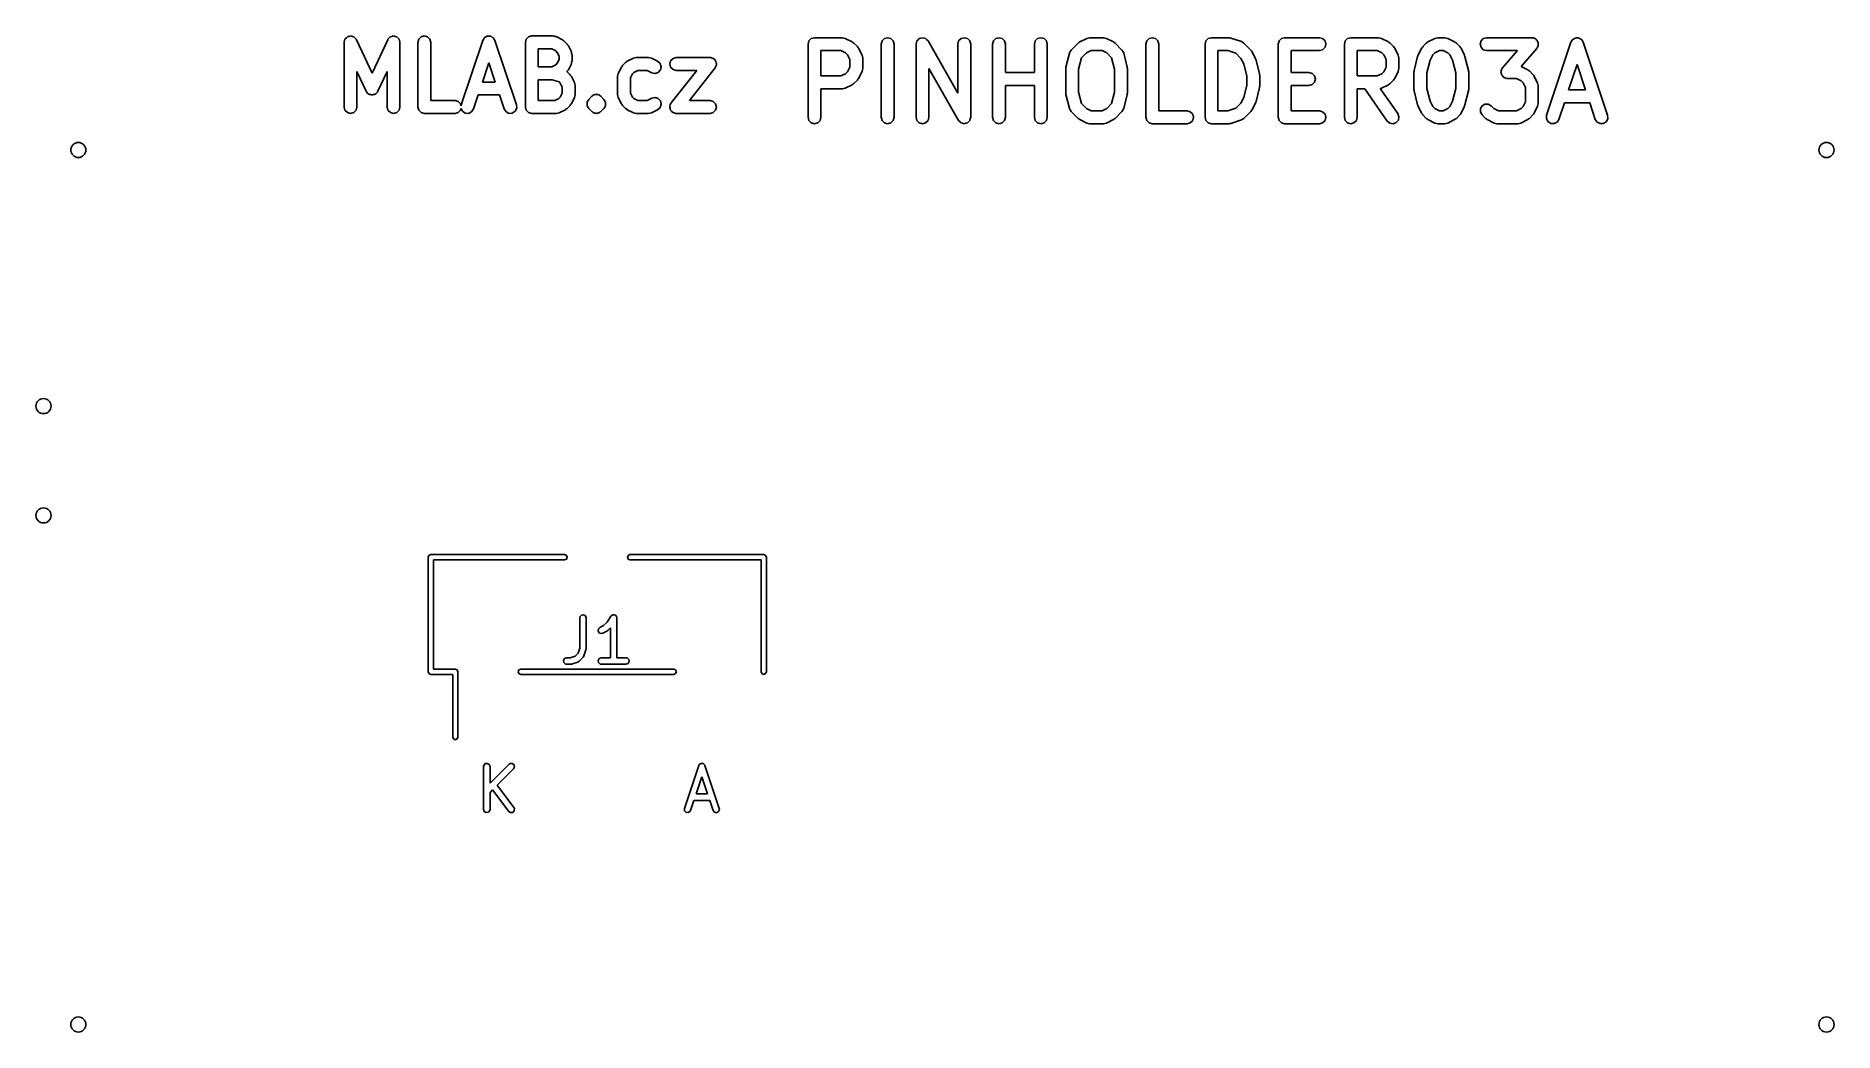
# Model space of a CAD drawing. Extents: x -0.04 to 1.61, y -0.81 to 0.1.
import ezdxf

# ---------------------------------------------------------------- set-up
doc = ezdxf.new("R2010")
doc.units = 0
doc.header["$MEASUREMENT"] = 0
doc.layers.add('BLACK', color=7, linetype='CONTINUOUS')

msp = doc.modelspace()

# ---------------------------------------------------------------- linework, layer by layer
at = {"layer": 'BLACK', "linetype": 'CONTINUOUS'}
for p, q in [((0.2433, 0.0989), (0.2437, 0.1001)), ((0.2433, 0.0986), (0.2433, 0.0989)), ((0.2437, 0.1001), (0.244, 0.1013)), ((0.244, 0.1013), (0.2442, 0.1015)), ((0.2442, 0.1015), (0.2443, 0.1018)), ((0.2443, 0.1018), (0.2453, 0.1026)), ((0.2453, 0.1026), (0.2462, 0.1035)), ((0.2462, 0.1035), (0.2464, 0.1036)), ((0.2464, 0.1036), (0.2466, 0.1037)), ((0.2466, 0.1037), (0.2479, 0.1039)), ((0.2479, 0.1039), (0.2491, 0.1043)), ((0.2491, 0.1043), (0.2494, 0.1042)), ((0.2494, 0.1042), (0.2497, 0.1043)), ((0.2497, 0.1043), (0.2509, 0.1038)), ((0.2509, 0.1038), (0.2521, 0.1035)), ((0.2521, 0.1035), (0.2523, 0.1033)), ((0.2523, 0.1033), (0.2525, 0.1032)), ((0.2525, 0.1032), (0.2534, 0.1022)), ((0.2534, 0.1022), (0.2543, 0.1013)), ((0.2543, 0.1013), (0.2543, 0.1011)), ((0.2543, 0.1011), (0.2545, 0.1009)), ((0.2545, 0.1009), (0.2688, 0.0702)), ((0.2688, 0.0702), (0.2832, 0.1009)), ((0.2832, 0.1009), (0.2833, 0.1011)), ((0.2833, 0.1011), (0.2834, 0.1013)), ((0.2834, 0.1013), (0.2843, 0.1022)), ((0.2843, 0.1022), (0.2851, 0.1032)), ((0.2851, 0.1032), (0.2854, 0.1033)), ((0.2854, 0.1033), (0.2856, 0.1035)), ((0.2856, 0.1035), (0.2868, 0.1038)), ((0.2868, 0.1038), (0.288, 0.1043)), ((0.288, 0.1043), (0.2883, 0.1042)), ((0.2883, 0.1042), (0.2885, 0.1043)), ((0.2885, 0.1043), (0.2898, 0.1039)), ((0.2898, 0.1039), (0.291, 0.1037)), ((0.291, 0.1037), (0.2912, 0.1036)), ((0.2912, 0.1036), (0.2915, 0.1035)), ((0.2915, 0.1035), (0.2924, 0.1026)), ((0.2924, 0.1026), (0.2934, 0.1018)), ((0.2934, 0.1018), (0.2934, 0.1015)), ((0.2934, 0.1015), (0.2936, 0.1013)), ((0.2936, 0.1013), (0.294, 0.1001)), ((0.294, 0.1001), (0.2944, 0.0989)), ((0.2944, 0.0989), (0.2944, 0.0986)), ((0.3107, 0.0984), (0.3115, 0.1013)), ((0.3115, 0.1013), (0.3137, 0.1035)), ((0.3137, 0.1035), (0.3166, 0.1043)), ((0.3166, 0.1043), (0.3196, 0.1035)), ((0.3196, 0.1035), (0.3217, 0.1013)), ((0.3217, 0.1013), (0.3225, 0.0984)), ((0.3504, 0.0412), (0.3701, 0.1002)), ((0.3701, 0.1002), (0.3707, 0.1012)), ((0.3707, 0.1012), (0.3713, 0.1023)), ((0.3713, 0.1023), (0.3716, 0.1025)), ((0.3716, 0.1025), (0.3718, 0.1028)), ((0.3718, 0.1028), (0.3728, 0.1033)), ((0.3728, 0.1033), (0.3738, 0.104)), ((0.3738, 0.104), (0.3742, 0.104)), ((0.3742, 0.104), (0.3745, 0.1042)), ((0.3745, 0.1042), (0.3757, 0.1041)), ((0.3757, 0.1041), (0.3769, 0.1042)), ((0.3769, 0.1042), (0.3772, 0.104)), ((0.3772, 0.104), (0.3776, 0.104)), ((0.3776, 0.104), (0.3785, 0.1033)), ((0.3785, 0.1033), (0.3796, 0.1028)), ((0.3796, 0.1028), (0.3798, 0.1025)), ((0.3798, 0.1025), (0.3801, 0.1023)), ((0.3801, 0.1023), (0.3806, 0.1012)), ((0.3806, 0.1012), (0.3813, 0.1002)), ((0.3813, 0.1002), (0.401, 0.0412)), ((0.4092, 0.0984), (0.4099, 0.1013)), ((0.4099, 0.1013), (0.4121, 0.1035)), ((0.4121, 0.1035), (0.4151, 0.1043)), ((0.4151, 0.1043), (0.4347, 0.1043)), ((0.4347, 0.1043), (0.4361, 0.1039)), ((0.4361, 0.1039), (0.4374, 0.1037)), ((0.4374, 0.1037), (0.443, 0.1008)), ((0.443, 0.1008), (0.4437, 0.1002)), ((0.4437, 0.1002), (0.4445, 0.0997)), ((0.4445, 0.0997), (0.4474, 0.0969)), ((0.6679, 0.0968), (0.6687, 0.0998)), ((0.6687, 0.0998), (0.6708, 0.1019)), ((0.6708, 0.1019), (0.6738, 0.1027)), ((0.6738, 0.1027), (0.6993, 0.1027)), ((0.6993, 0.1027), (0.7006, 0.1024)), ((0.7006, 0.1024), (0.7019, 0.1021)), ((0.7019, 0.1021), (0.7083, 0.0989)), ((0.7083, 0.0989), (0.709, 0.0983)), ((0.7348, 0.0968), (0.7356, 0.0998)), ((0.7356, 0.0998), (0.7377, 0.1019)), ((0.7377, 0.1019), (0.7407, 0.1027)), ((0.7407, 0.1027), (0.7437, 0.1019)), ((0.7437, 0.1019), (0.7458, 0.0998)), ((0.7458, 0.0998), (0.7466, 0.0968)), ((0.7671, 0.0983), (0.7675, 0.0998)), ((0.7675, 0.0998), (0.7685, 0.1009)), ((0.7675, 0.0998), (0.7675, 0.0998)), ((0.7675, 0.0998), (0.7675, 0.0998)), ((0.7685, 0.1009), (0.7696, 0.1019)), ((0.7696, 0.1019), (0.7711, 0.1023)), ((0.7696, 0.1019), (0.7696, 0.1019)), ((0.7696, 0.1019), (0.7696, 0.1019)), ((0.7711, 0.1023), (0.7726, 0.1027)), ((0.7726, 0.1027), (0.7726, 0.1027)), ((0.7726, 0.1027), (0.7726, 0.1027)), ((0.7726, 0.1027), (0.7741, 0.1023)), ((0.7741, 0.1023), (0.7755, 0.1019)), ((0.7755, 0.1019), (0.7755, 0.1019)), ((0.7755, 0.1019), (0.7755, 0.1019)), ((0.7755, 0.1019), (0.7766, 0.1008)), ((0.7766, 0.1008), (0.7777, 0.0998)), ((0.7777, 0.0998), (0.7777, 0.0998)), ((0.7777, 0.0998), (0.7777, 0.0997)), ((0.7777, 0.0997), (0.8049, 0.0521)), ((0.8049, 0.0968), (0.8057, 0.0998)), ((0.8057, 0.0998), (0.8079, 0.1019)), ((0.8079, 0.1019), (0.8108, 0.1027)), ((0.8108, 0.1027), (0.8138, 0.1019)), ((0.8138, 0.1019), (0.8159, 0.0998)), ((0.8159, 0.0998), (0.8167, 0.0968)), ((0.8368, 0.0968), (0.8376, 0.0998)), ((0.8376, 0.0998), (0.8397, 0.1019)), ((0.8397, 0.1019), (0.8427, 0.1027)), ((0.8427, 0.1027), (0.8456, 0.1019)), ((0.8456, 0.1019), (0.8478, 0.0998)), ((0.8478, 0.0998), (0.8486, 0.0968)), ((0.875, 0.0968), (0.8758, 0.0998)), ((0.8758, 0.0998), (0.878, 0.1019)), ((0.878, 0.1019), (0.8809, 0.1027)), ((0.8809, 0.1027), (0.8839, 0.1019)), ((0.8839, 0.1019), (0.886, 0.0998)), ((0.886, 0.0998), (0.8868, 0.0968)), ((0.9158, 0.0983), (0.9165, 0.0989)), ((0.9165, 0.0989), (0.9229, 0.1021)), ((0.9229, 0.1021), (0.9242, 0.1024)), ((0.9242, 0.1024), (0.9256, 0.1027)), ((0.9256, 0.1027), (0.9383, 0.1027)), ((0.9383, 0.1027), (0.9396, 0.1024)), ((0.9396, 0.1024), (0.9409, 0.1021)), ((0.9409, 0.1021), (0.9473, 0.0989)), ((0.9473, 0.0989), (0.948, 0.0983)), ((0.977, 0.0968), (0.9778, 0.0998)), ((0.9778, 0.0998), (0.98, 0.1019)), ((0.98, 0.1019), (0.9829, 0.1027)), ((0.9829, 0.1027), (0.9859, 0.1019)), ((0.9859, 0.1019), (0.988, 0.0998)), ((0.988, 0.0998), (0.9888, 0.0968)), ((1.0312, 0.0968), (1.032, 0.0998)), ((1.032, 0.0998), (1.0341, 0.1019)), ((1.0341, 0.1019), (1.0371, 0.1027)), ((1.0371, 0.1027), (1.053, 0.1027)), ((1.053, 0.1027), (1.054, 0.1025)), ((1.054, 0.1025), (1.0549, 0.1024)), ((1.0549, 0.1024), (1.0645, 0.0992)), ((1.0645, 0.0992), (1.0656, 0.0985)), ((1.0981, 0.0968), (1.0989, 0.0998)), ((1.0989, 0.0998), (1.1011, 0.1019)), ((1.1011, 0.1019), (1.104, 0.1027)), ((1.104, 0.1027), (1.1359, 0.1027)), ((1.1359, 0.1027), (1.1388, 0.1019)), ((1.1388, 0.1019), (1.141, 0.0998)), ((1.141, 0.0998), (1.1418, 0.0968)), ((1.1587, 0.0968), (1.1595, 0.0998)), ((1.1595, 0.0998), (1.1616, 0.1019)), ((1.1616, 0.1019), (1.1646, 0.1027)), ((1.1646, 0.1027), (1.1901, 0.1027)), ((1.1901, 0.1027), (1.1914, 0.1024)), ((1.1914, 0.1024), (1.1927, 0.1021)), ((1.1927, 0.1021), (1.1991, 0.0989)), ((1.1991, 0.0989), (1.1998, 0.0983)), ((1.2345, 0.0983), (1.2352, 0.0989)), ((1.2352, 0.0989), (1.2416, 0.1021)), ((1.2416, 0.1021), (1.2429, 0.1024)), ((1.2429, 0.1024), (1.2443, 0.1027)), ((1.2443, 0.1027), (1.2506, 0.1027)), ((1.2506, 0.1027), (1.2519, 0.1024)), ((1.2519, 0.1024), (1.2533, 0.1021)), ((1.2533, 0.1021), (1.2596, 0.0989)), ((1.2596, 0.0989), (1.2604, 0.0983)), ((1.283, 0.0968), (1.2838, 0.0998)), ((1.2838, 0.0998), (1.2859, 0.1019)), ((1.2859, 0.1019), (1.2889, 0.1027)), ((1.2889, 0.1027), (1.3303, 0.1027)), ((1.3303, 0.1027), (1.3309, 0.1026)), ((1.3309, 0.1026), (1.3315, 0.1026)), ((1.3315, 0.1026), (1.3323, 0.1022)), ((1.3323, 0.1022), (1.3333, 0.1019)), ((1.3333, 0.1019), (1.3337, 0.1015)), ((1.3337, 0.1015), (1.3342, 0.1013)), ((1.3342, 0.1013), (1.3347, 0.1005)), ((1.3347, 0.1005), (1.3354, 0.0998)), ((1.3354, 0.0998), (1.3356, 0.0992)), ((1.3356, 0.0992), (1.3359, 0.0987)), ((1.3661, 0.0987), (1.3668, 0.0997)), ((1.3668, 0.0997), (1.3673, 0.1007)), ((1.3673, 0.1007), (1.3676, 0.1009)), ((1.3676, 0.1009), (1.3678, 0.1012)), ((1.3678, 0.1012), (1.3689, 0.1018)), ((1.3689, 0.1018), (1.3699, 0.1024)), ((1.3699, 0.1024), (1.3702, 0.1024)), ((1.3702, 0.1024), (1.3706, 0.1026)), ((1.3706, 0.1026), (1.3718, 0.1025)), ((1.3718, 0.1025), (1.3729, 0.1026)), ((1.3729, 0.1026), (1.3733, 0.1024)), ((1.3733, 0.1024), (1.3736, 0.1024)), ((1.3736, 0.1024), (1.3746, 0.1018)), ((1.3746, 0.1018), (1.3757, 0.1012)), ((1.3757, 0.1012), (1.3759, 0.1009)), ((1.3759, 0.1009), (1.3762, 0.1007)), ((1.3762, 0.1007), (1.3767, 0.0997)), ((1.3767, 0.0997), (1.3774, 0.0987)), ((0.2432, 0.0984), (0.2433, 0.0986)), ((0.2432, 0.0393), (0.2432, 0.0984)), ((0.2944, 0.0986), (0.2944, 0.0984)), ((0.2944, 0.0984), (0.2944, 0.0393)), ((0.3107, 0.0393), (0.3107, 0.0984)), ((0.3225, 0.0984), (0.3225, 0.0452)), ((0.4092, 0.0393), (0.4092, 0.0984)), ((0.4334, 0.0925), (0.421, 0.0925)), ((0.421, 0.0925), (0.421, 0.0762)), ((0.4369, 0.0907), (0.4334, 0.0925)), ((0.4383, 0.0893), (0.4369, 0.0907)), ((0.4401, 0.0857), (0.4383, 0.0893)), ((0.4383, 0.0794), (0.4401, 0.0829)), ((0.4401, 0.0829), (0.4401, 0.0857)), ((0.4474, 0.0969), (0.4478, 0.0961)), ((0.4478, 0.0961), (0.4485, 0.0954)), ((0.4485, 0.0954), (0.4513, 0.0898)), ((0.4513, 0.0898), (0.4515, 0.0884)), ((0.4515, 0.0884), (0.4519, 0.0871)), ((0.4519, 0.0871), (0.4519, 0.0815)), ((0.5024, 0.0812), (0.508, 0.084)), ((0.508, 0.084), (0.5094, 0.0842)), ((0.5094, 0.0842), (0.5107, 0.0846)), ((0.5107, 0.0846), (0.5219, 0.0846)), ((0.5219, 0.0846), (0.5232, 0.0842)), ((0.5232, 0.0842), (0.5246, 0.084)), ((0.5246, 0.084), (0.5302, 0.0812)), ((0.5421, 0.0816), (0.5443, 0.0838)), ((0.5443, 0.0838), (0.5472, 0.0846)), ((0.5472, 0.0846), (0.5782, 0.0846)), ((0.5782, 0.0846), (0.5786, 0.0845)), ((0.5786, 0.0845), (0.579, 0.0845)), ((0.579, 0.0845), (0.58, 0.0841)), ((0.58, 0.0841), (0.5811, 0.0838)), ((0.5811, 0.0838), (0.5814, 0.0835)), ((0.5814, 0.0835), (0.5818, 0.0833)), ((0.5818, 0.0833), (0.5825, 0.0824)), ((0.5825, 0.0824), (0.5833, 0.0816)), ((0.6679, 0.0299), (0.6679, 0.0968)), ((0.6979, 0.0909), (0.6797, 0.0909)), ((0.6797, 0.0909), (0.6797, 0.0677)), ((0.7021, 0.0888), (0.6979, 0.0909)), ((0.704, 0.0869), (0.7021, 0.0888)), ((0.7061, 0.0827), (0.704, 0.0869)), ((0.7061, 0.0759), (0.7061, 0.0827)), ((0.709, 0.0983), (0.7098, 0.0978)), ((0.7098, 0.0978), (0.713, 0.0946)), ((0.713, 0.0946), (0.7135, 0.0938)), ((0.7135, 0.0938), (0.7141, 0.0931)), ((0.7141, 0.0931), (0.7173, 0.0867)), ((0.7173, 0.0867), (0.7176, 0.0854)), ((0.7176, 0.0854), (0.7179, 0.0841)), ((0.7179, 0.0841), (0.7179, 0.0745)), ((0.7348, 0.0299), (0.7348, 0.0968)), ((0.7466, 0.0968), (0.7466, 0.0299)), ((0.7667, 0.0968), (0.7671, 0.0983)), ((0.7667, 0.0299), (0.7667, 0.0968)), ((0.7667, 0.0968), (0.7667, 0.0968)), ((0.7667, 0.0968), (0.7667, 0.0968)), ((0.8049, 0.0521), (0.8049, 0.0968)), ((0.8167, 0.0968), (0.8167, 0.0299)), ((0.8368, 0.0299), (0.8368, 0.0968)), ((0.8486, 0.0968), (0.8486, 0.0709)), ((0.875, 0.0709), (0.875, 0.0968)), ((0.8868, 0.0968), (0.8868, 0.0299)), ((0.9039, 0.0759), (0.9071, 0.0887)), ((0.9071, 0.0888), (0.9078, 0.0901)), ((0.9071, 0.0887), (0.9071, 0.0888)), ((0.9071, 0.0887), (0.9071, 0.0887)), ((0.9078, 0.0901), (0.9086, 0.0914)), ((0.9086, 0.0914), (0.915, 0.0978)), ((0.9086, 0.0914), (0.9086, 0.0914)), ((0.9086, 0.0914), (0.9086, 0.0914)), ((0.915, 0.0978), (0.9158, 0.0983)), ((0.9181, 0.0842), (0.9155, 0.0738)), ((0.9227, 0.0888), (0.9181, 0.0842)), ((0.9269, 0.0909), (0.9227, 0.0888)), ((0.9369, 0.0909), (0.9269, 0.0909)), ((0.9412, 0.0888), (0.9369, 0.0909)), ((0.9457, 0.0842), (0.9412, 0.0888)), ((0.9483, 0.0738), (0.9457, 0.0842)), ((0.948, 0.0983), (0.9489, 0.0978)), ((0.9489, 0.0978), (0.9552, 0.0914)), ((0.9552, 0.0914), (0.9553, 0.0914)), ((0.9553, 0.0914), (0.9553, 0.0914)), ((0.9553, 0.0914), (0.956, 0.0901)), ((0.956, 0.0901), (0.9568, 0.0888)), ((0.9568, 0.0888), (0.9568, 0.0887)), ((0.9568, 0.0887), (0.9568, 0.0887)), ((0.9568, 0.0887), (0.96, 0.0759)), ((0.977, 0.0299), (0.977, 0.0968)), ((0.9888, 0.0968), (0.9888, 0.0358)), ((1.0312, 0.0299), (1.0312, 0.0968)), ((1.0521, 0.0909), (1.043, 0.0909)), ((1.043, 0.0909), (1.043, 0.0358)), ((1.0594, 0.0885), (1.0521, 0.0909)), ((1.0641, 0.0838), (1.0594, 0.0885)), ((1.0666, 0.0788), (1.0641, 0.0838)), ((1.0656, 0.0985), (1.0668, 0.0978)), ((1.0668, 0.0978), (1.0732, 0.0914)), ((1.0732, 0.0914), (1.0736, 0.0906)), ((1.0736, 0.0906), (1.0742, 0.0899)), ((1.0742, 0.0899), (1.0774, 0.0835)), ((1.0774, 0.0835), (1.0776, 0.0829)), ((1.0776, 0.0829), (1.0779, 0.0823)), ((1.0779, 0.0823), (1.0811, 0.0696)), ((1.0981, 0.0299), (1.0981, 0.0968)), ((1.1359, 0.0909), (1.1099, 0.0909)), ((1.1099, 0.0909), (1.1099, 0.0709)), ((1.1388, 0.0917), (1.1359, 0.0909)), ((1.141, 0.0939), (1.1388, 0.0917)), ((1.1418, 0.0968), (1.141, 0.0939)), ((1.1587, 0.0299), (1.1587, 0.0968)), ((1.1887, 0.0909), (1.1705, 0.0909)), ((1.1705, 0.0909), (1.1705, 0.0677)), ((1.193, 0.0888), (1.1887, 0.0909)), ((1.1948, 0.0869), (1.193, 0.0888)), ((1.1969, 0.0827), (1.1948, 0.0869)), ((1.1969, 0.0759), (1.1969, 0.0827)), ((1.1998, 0.0983), (1.2006, 0.0978)), ((1.2006, 0.0978), (1.2038, 0.0946)), ((1.2038, 0.0946), (1.2043, 0.0938)), ((1.2043, 0.0938), (1.2049, 0.0931)), ((1.2049, 0.0931), (1.2081, 0.0867)), ((1.2081, 0.0867), (1.2084, 0.0854)), ((1.2084, 0.0854), (1.2087, 0.0841)), ((1.2087, 0.0841), (1.2087, 0.0745)), ((1.2226, 0.0728), (1.2258, 0.0855)), ((1.2258, 0.0855), (1.2261, 0.0861)), ((1.2261, 0.0861), (1.2262, 0.0867)), ((1.2262, 0.0867), (1.2294, 0.0931)), ((1.2294, 0.0931), (1.2301, 0.0938)), ((1.2301, 0.0938), (1.2305, 0.0946)), ((1.2305, 0.0946), (1.2337, 0.0978)), ((1.2337, 0.0978), (1.2345, 0.0983)), ((1.2396, 0.0869), (1.2371, 0.082)), ((1.2414, 0.0888), (1.2396, 0.0869)), ((1.2457, 0.0909), (1.2414, 0.0888)), ((1.2492, 0.0909), (1.2457, 0.0909)), ((1.2535, 0.0888), (1.2492, 0.0909)), ((1.2553, 0.0869), (1.2535, 0.0888)), ((1.2578, 0.082), (1.2553, 0.0869)), ((1.2604, 0.0983), (1.2612, 0.0978)), ((1.2612, 0.0978), (1.2644, 0.0946)), ((1.2644, 0.0946), (1.2649, 0.0938)), ((1.2649, 0.0938), (1.2655, 0.0931)), ((1.2655, 0.0931), (1.2687, 0.0867)), ((1.2687, 0.0867), (1.2688, 0.0861)), ((1.2688, 0.0861), (1.2691, 0.0855)), ((1.2691, 0.0855), (1.2723, 0.0728)), ((1.2838, 0.0939), (1.283, 0.0968)), ((1.2859, 0.0917), (1.2838, 0.0939)), ((1.2889, 0.0909), (1.2859, 0.0917)), ((1.3173, 0.0909), (1.2889, 0.0909)), ((1.3036, 0.0752), (1.3173, 0.0909)), ((1.3348, 0.0929), (1.3204, 0.0765)), ((1.335, 0.0935), (1.3348, 0.0929)), ((1.3354, 0.0939), (1.335, 0.0935)), ((1.3357, 0.0948), (1.3354, 0.0939)), ((1.3361, 0.0957), (1.3357, 0.0948)), ((1.3359, 0.0987), (1.336, 0.0978)), ((1.336, 0.0978), (1.3362, 0.0968)), ((1.3362, 0.0968), (1.3361, 0.0963)), ((1.3361, 0.0963), (1.3361, 0.0957)), ((1.3438, 0.0318), (1.3661, 0.0987)), ((1.3774, 0.0987), (1.3997, 0.0318)), ((0.2635, 0.0537), (0.255, 0.0718)), ((0.255, 0.0718), (0.255, 0.0393)), ((0.2826, 0.0718), (0.2742, 0.0537)), ((0.2826, 0.0393), (0.2826, 0.0718)), ((0.3757, 0.0797), (0.3698, 0.0621)), ((0.3816, 0.0621), (0.3757, 0.0797)), ((0.421, 0.0762), (0.4334, 0.0762)), ((0.4334, 0.0762), (0.4369, 0.0779)), ((0.4369, 0.0779), (0.4383, 0.0794)), ((0.4474, 0.0717), (0.4473, 0.0716)), ((0.4473, 0.0716), (0.4474, 0.0716)), ((0.4478, 0.0725), (0.4474, 0.0717)), ((0.4474, 0.0716), (0.4502, 0.0688)), ((0.4485, 0.0732), (0.4478, 0.0725)), ((0.4513, 0.0789), (0.4485, 0.0732)), ((0.4502, 0.0688), (0.4506, 0.068)), ((0.4506, 0.068), (0.4513, 0.0673)), ((0.4515, 0.0802), (0.4513, 0.0789)), ((0.4513, 0.0673), (0.4541, 0.0616)), ((0.4519, 0.0815), (0.4515, 0.0802)), ((0.4935, 0.0674), (0.4939, 0.0688)), ((0.4935, 0.0506), (0.4935, 0.0674)), ((0.4939, 0.0688), (0.4941, 0.0701)), ((0.4941, 0.0701), (0.497, 0.0757)), ((0.497, 0.0757), (0.4976, 0.0764)), ((0.4976, 0.0764), (0.4981, 0.0772)), ((0.4981, 0.0772), (0.5009, 0.0801)), ((0.5009, 0.0801), (0.5017, 0.0805)), ((0.5017, 0.0805), (0.5024, 0.0812)), ((0.5071, 0.0696), (0.5053, 0.066)), ((0.5053, 0.066), (0.5053, 0.052)), ((0.5085, 0.071), (0.5071, 0.0696)), ((0.5121, 0.0728), (0.5085, 0.071)), ((0.5205, 0.0728), (0.5121, 0.0728)), ((0.5249, 0.0706), (0.5205, 0.0728)), ((0.5279, 0.07), (0.5249, 0.0706)), ((0.5308, 0.0709), (0.5279, 0.07)), ((0.5302, 0.0812), (0.5325, 0.0791)), ((0.5328, 0.0732), (0.5308, 0.0709)), ((0.5325, 0.0791), (0.5334, 0.0762)), ((0.5334, 0.0762), (0.5328, 0.0732)), ((0.5413, 0.0787), (0.5421, 0.0816)), ((0.5421, 0.0757), (0.5413, 0.0787)), ((0.5443, 0.0736), (0.5421, 0.0757)), ((0.5426, 0.043), (0.566, 0.0728)), ((0.5472, 0.0728), (0.5443, 0.0736)), ((0.566, 0.0728), (0.5472, 0.0728)), ((0.5828, 0.075), (0.5594, 0.0452)), ((0.583, 0.0754), (0.5828, 0.075)), ((0.5833, 0.0757), (0.583, 0.0754)), ((0.5833, 0.0816), (0.5834, 0.0812)), ((0.5836, 0.0768), (0.5833, 0.0757)), ((0.5834, 0.0812), (0.5836, 0.0809)), ((0.5836, 0.0809), (0.5838, 0.0798)), ((0.584, 0.0778), (0.5836, 0.0768)), ((0.5838, 0.0798), (0.5841, 0.0787)), ((0.5841, 0.0787), (0.584, 0.0783)), ((0.584, 0.0783), (0.584, 0.0778)), ((0.6797, 0.0677), (0.6979, 0.0677)), ((0.6979, 0.0677), (0.7021, 0.0698)), ((0.7021, 0.0698), (0.704, 0.0716)), ((0.704, 0.0716), (0.7061, 0.0759)), ((0.7173, 0.0719), (0.7141, 0.0655)), ((0.7176, 0.0732), (0.7173, 0.0719)), ((0.7179, 0.0745), (0.7176, 0.0732)), ((0.8057, 0.027), (0.7785, 0.0746)), ((0.7785, 0.0746), (0.7785, 0.0299)), ((0.8486, 0.0709), (0.875, 0.0709)), ((0.9037, 0.0745), (0.9039, 0.0752)), ((0.9037, 0.0522), (0.9037, 0.0745)), ((0.9039, 0.0752), (0.9039, 0.0759)), ((0.9155, 0.0738), (0.9155, 0.0529)), ((0.9483, 0.0529), (0.9483, 0.0738)), ((0.96, 0.0759), (0.96, 0.0752)), ((0.96, 0.0752), (0.9601, 0.0745)), ((0.9601, 0.0745), (0.9601, 0.0522)), ((1.0694, 0.0674), (1.0666, 0.0788)), ((1.0694, 0.0593), (1.0694, 0.0674)), ((1.0811, 0.0696), (1.0811, 0.0688)), ((1.0811, 0.0688), (1.0813, 0.0681)), ((1.0813, 0.0681), (1.0813, 0.0586)), ((1.1099, 0.0709), (1.1263, 0.0709)), ((1.1263, 0.0709), (1.1293, 0.0701)), ((1.1293, 0.0701), (1.1315, 0.0679)), ((1.1315, 0.0679), (1.1322, 0.0649)), ((1.1705, 0.0677), (1.1887, 0.0677)), ((1.1887, 0.0677), (1.193, 0.0698)), ((1.193, 0.0698), (1.1948, 0.0716)), ((1.1948, 0.0716), (1.1969, 0.0759)), ((1.2081, 0.0719), (1.2049, 0.0655)), ((1.2084, 0.0732), (1.2081, 0.0719)), ((1.2087, 0.0745), (1.2084, 0.0732)), ((1.2224, 0.0713), (1.2226, 0.072)), ((1.2224, 0.0554), (1.2224, 0.0713)), ((1.2226, 0.072), (1.2226, 0.0728)), ((1.2371, 0.082), (1.2342, 0.0706)), ((1.2342, 0.0706), (1.2342, 0.0561)), ((1.2607, 0.0706), (1.2578, 0.082)), ((1.2607, 0.0561), (1.2607, 0.0706)), ((1.2723, 0.0728), (1.2723, 0.072)), ((1.2723, 0.072), (1.2725, 0.0713)), ((1.2725, 0.0713), (1.2725, 0.0554)), ((1.3021, 0.0713), (1.3022, 0.0719)), ((1.3023, 0.0704), (1.3021, 0.0713)), ((1.3022, 0.0725), (1.3026, 0.0733)), ((1.3022, 0.0719), (1.3022, 0.0725)), ((1.3024, 0.0694), (1.3023, 0.0704)), ((1.3027, 0.0689), (1.3024, 0.0694)), ((1.3026, 0.0733), (1.3029, 0.0743)), ((1.3029, 0.0684), (1.3027, 0.0689)), ((1.3029, 0.0743), (1.3033, 0.0747)), ((1.3036, 0.0677), (1.3029, 0.0684)), ((1.3033, 0.0747), (1.3036, 0.0752)), ((1.3041, 0.0669), (1.3036, 0.0677)), ((1.3046, 0.0666), (1.3041, 0.0669)), ((1.3051, 0.0662), (1.3046, 0.0666)), ((1.306, 0.066), (1.3051, 0.0662)), ((1.3069, 0.0655), (1.306, 0.066)), ((1.3204, 0.0765), (1.3266, 0.0734)), ((1.3266, 0.0734), (1.3273, 0.0728)), ((1.3273, 0.0728), (1.3281, 0.0723)), ((1.3281, 0.0723), (1.3313, 0.0691)), ((1.3313, 0.0691), (1.3318, 0.0683)), ((1.3318, 0.0683), (1.3324, 0.0676)), ((1.3324, 0.0676), (1.3356, 0.0612)), ((1.3718, 0.0781), (1.364, 0.0549)), ((1.3795, 0.0549), (1.3718, 0.0781)), ((0.2638, 0.0533), (0.2635, 0.0537)), ((0.264, 0.0528), (0.2638, 0.0533)), ((0.2648, 0.0521), (0.264, 0.0528)), ((0.2654, 0.0514), (0.2648, 0.0521)), ((0.2659, 0.0512), (0.2654, 0.0514)), ((0.2663, 0.0508), (0.2659, 0.0512)), ((0.2673, 0.0507), (0.2663, 0.0508)), ((0.2683, 0.0503), (0.2673, 0.0507)), ((0.2688, 0.0504), (0.2683, 0.0503)), ((0.2693, 0.0503), (0.2688, 0.0504)), ((0.2703, 0.0507), (0.2693, 0.0503)), ((0.2713, 0.0508), (0.2703, 0.0507)), ((0.2717, 0.0512), (0.2713, 0.0508)), ((0.2722, 0.0514), (0.2717, 0.0512)), ((0.2729, 0.0521), (0.2722, 0.0514)), ((0.2737, 0.0528), (0.2729, 0.0521)), ((0.2738, 0.0533), (0.2737, 0.0528)), ((0.2742, 0.0537), (0.2738, 0.0533)), ((0.3659, 0.0503), (0.3616, 0.0375)), ((0.3855, 0.0503), (0.3659, 0.0503)), ((0.3698, 0.0621), (0.3816, 0.0621)), ((0.3898, 0.0375), (0.3855, 0.0503)), ((0.4338, 0.0643), (0.421, 0.0643)), ((0.421, 0.0643), (0.421, 0.0452)), ((0.44, 0.0623), (0.4338, 0.0643)), ((0.4411, 0.0611), (0.44, 0.0623)), ((0.4429, 0.0576), (0.4411, 0.0611)), ((0.4411, 0.0484), (0.4429, 0.052)), ((0.4429, 0.052), (0.4429, 0.0576)), ((0.4541, 0.0616), (0.4544, 0.0603)), ((0.4544, 0.0603), (0.4547, 0.059)), ((0.4547, 0.0506), (0.4544, 0.0493)), ((0.4547, 0.059), (0.4547, 0.0506)), ((0.4699, 0.0491), (0.4706, 0.0495)), ((0.4706, 0.0495), (0.4712, 0.0501)), ((0.4712, 0.0501), (0.4719, 0.0503)), ((0.4719, 0.0503), (0.4726, 0.0506)), ((0.4726, 0.0506), (0.4734, 0.0506)), ((0.4734, 0.0506), (0.4741, 0.0508)), ((0.4741, 0.0508), (0.4749, 0.0506)), ((0.4749, 0.0506), (0.4756, 0.0506)), ((0.4756, 0.0506), (0.4756, 0.0506)), ((0.4756, 0.0506), (0.4763, 0.0503)), ((0.4763, 0.0503), (0.4771, 0.0501)), ((0.4771, 0.0501), (0.4776, 0.0495)), ((0.4776, 0.0495), (0.4783, 0.0491)), ((0.4939, 0.0493), (0.4935, 0.0506)), ((0.5053, 0.052), (0.5071, 0.0484)), ((0.6993, 0.0559), (0.6797, 0.0559)), ((0.6797, 0.0559), (0.6797, 0.0299)), ((0.7006, 0.0562), (0.6993, 0.0559)), ((0.7019, 0.0565), (0.7006, 0.0562)), ((0.7083, 0.0597), (0.7019, 0.0565)), ((0.709, 0.0603), (0.7083, 0.0597)), ((0.7098, 0.0608), (0.709, 0.0603)), ((0.713, 0.064), (0.7098, 0.0608)), ((0.7135, 0.0648), (0.713, 0.064)), ((0.7141, 0.0655), (0.7135, 0.0648)), ((0.875, 0.059), (0.8486, 0.059)), ((0.8486, 0.059), (0.8486, 0.0299)), ((0.875, 0.0299), (0.875, 0.059)), ((0.9039, 0.0515), (0.9037, 0.0522)), ((0.9039, 0.0508), (0.9039, 0.0515)), ((0.9071, 0.038), (0.9039, 0.0508)), ((0.9155, 0.0529), (0.9181, 0.0425)), ((0.9457, 0.0425), (0.9483, 0.0529)), ((0.96, 0.0508), (0.9568, 0.038)), ((0.9601, 0.0522), (0.96, 0.0515)), ((0.96, 0.0515), (0.96, 0.0508)), ((1.0666, 0.0479), (1.0694, 0.0593)), ((1.0811, 0.0571), (1.0779, 0.0444)), ((1.0813, 0.0586), (1.0811, 0.0579)), ((1.0811, 0.0579), (1.0811, 0.0571)), ((1.1263, 0.059), (1.1099, 0.059)), ((1.1099, 0.059), (1.1099, 0.0358)), ((1.1293, 0.0598), (1.1263, 0.059)), ((1.1315, 0.062), (1.1293, 0.0598)), ((1.1322, 0.0649), (1.1315, 0.062)), ((1.1775, 0.0559), (1.1705, 0.0559)), ((1.1705, 0.0559), (1.1705, 0.0299)), ((1.198, 0.0265), (1.1775, 0.0559)), ((1.1927, 0.0565), (1.1916, 0.0562)), ((1.1916, 0.0562), (1.2077, 0.0333)), ((1.1991, 0.0597), (1.1927, 0.0565)), ((1.1998, 0.0603), (1.1991, 0.0597)), ((1.2006, 0.0608), (1.1998, 0.0603)), ((1.2038, 0.064), (1.2006, 0.0608)), ((1.2043, 0.0648), (1.2038, 0.064)), ((1.2049, 0.0655), (1.2043, 0.0648)), ((1.2226, 0.0547), (1.2224, 0.0554)), ((1.2226, 0.054), (1.2226, 0.0547)), ((1.2258, 0.0412), (1.2226, 0.054)), ((1.2342, 0.0561), (1.2371, 0.0447)), ((1.2578, 0.0447), (1.2607, 0.0561)), ((1.2723, 0.054), (1.2691, 0.0412)), ((1.2725, 0.0554), (1.2723, 0.0547)), ((1.2723, 0.0547), (1.2723, 0.054)), ((1.3074, 0.0656), (1.3069, 0.0655)), ((1.308, 0.0654), (1.3074, 0.0656)), ((1.3162, 0.0654), (1.308, 0.0654)), ((1.3204, 0.0633), (1.3162, 0.0654)), ((1.3223, 0.0614), (1.3204, 0.0633)), ((1.3244, 0.0572), (1.3223, 0.0614)), ((1.3244, 0.044), (1.3244, 0.0572)), ((1.3356, 0.0612), (1.3359, 0.0599)), ((1.3359, 0.0599), (1.3362, 0.0586)), ((1.3362, 0.0586), (1.3362, 0.0426)), ((1.364, 0.0549), (1.3795, 0.0549)), ((0.244, 0.0364), (0.2432, 0.0393)), ((0.2462, 0.0342), (0.244, 0.0364)), ((0.2491, 0.0334), (0.2462, 0.0342)), ((0.2521, 0.0342), (0.2491, 0.0334)), ((0.2543, 0.0364), (0.2521, 0.0342)), ((0.255, 0.0393), (0.2543, 0.0364)), ((0.2834, 0.0364), (0.2826, 0.0393)), ((0.2856, 0.0342), (0.2834, 0.0364)), ((0.2885, 0.0334), (0.2856, 0.0342)), ((0.2915, 0.0342), (0.2885, 0.0334)), ((0.2936, 0.0364), (0.2915, 0.0342)), ((0.2944, 0.0393), (0.2936, 0.0364)), ((0.3115, 0.0364), (0.3107, 0.0393)), ((0.3107, 0.0393), (0.3107, 0.0393)), ((0.3137, 0.0342), (0.3115, 0.0364)), ((0.3166, 0.0334), (0.3137, 0.0342)), ((0.3448, 0.0334), (0.3166, 0.0334)), ((0.3225, 0.0452), (0.3448, 0.0452)), ((0.3448, 0.0452), (0.3477, 0.0444)), ((0.3477, 0.0342), (0.3448, 0.0334)), ((0.3477, 0.0444), (0.3499, 0.0423)), ((0.3499, 0.0364), (0.3477, 0.0342)), ((0.3499, 0.0423), (0.3504, 0.0405)), ((0.3503, 0.038), (0.3499, 0.0364)), ((0.3516, 0.0354), (0.3503, 0.038)), ((0.3504, 0.0405), (0.3504, 0.0412)), ((0.3541, 0.0337), (0.3516, 0.0354)), ((0.3572, 0.0335), (0.3541, 0.0337)), ((0.3599, 0.0349), (0.3572, 0.0335)), ((0.3616, 0.0375), (0.3599, 0.0349)), ((0.3915, 0.0349), (0.3898, 0.0375)), ((0.3942, 0.0335), (0.3915, 0.0349)), ((0.3972, 0.0337), (0.3942, 0.0335)), ((0.3998, 0.0354), (0.3972, 0.0337)), ((0.4012, 0.0381), (0.3998, 0.0354)), ((0.401, 0.0412), (0.4012, 0.0381)), ((0.4099, 0.0364), (0.4092, 0.0393)), ((0.4092, 0.0393), (0.4092, 0.0393)), ((0.4121, 0.0342), (0.4099, 0.0364)), ((0.4151, 0.0334), (0.4121, 0.0342)), ((0.4376, 0.0334), (0.4151, 0.0334)), ((0.421, 0.0452), (0.4362, 0.0452)), ((0.4362, 0.0452), (0.4397, 0.047)), ((0.4389, 0.0338), (0.4376, 0.0334)), ((0.4402, 0.034), (0.4389, 0.0338)), ((0.4397, 0.047), (0.4411, 0.0484)), ((0.4458, 0.0368), (0.4402, 0.034)), ((0.4465, 0.0375), (0.4458, 0.0368)), ((0.4474, 0.038), (0.4465, 0.0375)), ((0.4502, 0.0408), (0.4474, 0.038)), ((0.4506, 0.0416), (0.4502, 0.0408)), ((0.4513, 0.0423), (0.4506, 0.0416)), ((0.4541, 0.0479), (0.4513, 0.0423)), ((0.4544, 0.0493), (0.4541, 0.0479)), ((0.4656, 0.0437), (0.4671, 0.0463)), ((0.4656, 0.0406), (0.4656, 0.0437)), ((0.4656, 0.0437), (0.4656, 0.0437)), ((0.4663, 0.0393), (0.4656, 0.0406)), ((0.4671, 0.038), (0.4663, 0.0393)), ((0.4671, 0.0463), (0.4699, 0.0491)), ((0.4671, 0.0463), (0.4671, 0.0463)), ((0.4699, 0.0351), (0.4671, 0.038)), ((0.4699, 0.0491), (0.4699, 0.0491)), ((0.4699, 0.0491), (0.4699, 0.0491)), ((0.4704, 0.0349), (0.4699, 0.0351)), ((0.4706, 0.0348), (0.4704, 0.0349)), ((0.4712, 0.0342), (0.4706, 0.0348)), ((0.4719, 0.034), (0.4712, 0.0342)), ((0.4726, 0.0336), (0.4719, 0.034)), ((0.4734, 0.0336), (0.4726, 0.0336)), ((0.4726, 0.0336), (0.4726, 0.0336)), ((0.4741, 0.0334), (0.4734, 0.0336)), ((0.4749, 0.0336), (0.4741, 0.0334)), ((0.4756, 0.0336), (0.4749, 0.0336)), ((0.4763, 0.034), (0.4756, 0.0336)), ((0.4771, 0.0342), (0.4763, 0.034)), ((0.4776, 0.0348), (0.4771, 0.0342)), ((0.4779, 0.0349), (0.4776, 0.0348)), ((0.4783, 0.0351), (0.4779, 0.0349)), ((0.4783, 0.0491), (0.4783, 0.0491)), ((0.4783, 0.0491), (0.4811, 0.0463)), ((0.4811, 0.038), (0.4783, 0.0351)), ((0.4811, 0.0463), (0.4826, 0.0437)), ((0.4819, 0.0393), (0.4811, 0.038)), ((0.4811, 0.038), (0.4811, 0.038)), ((0.4826, 0.0406), (0.4819, 0.0393)), ((0.4826, 0.0437), (0.4826, 0.0437)), ((0.4826, 0.0437), (0.4826, 0.0406)), ((0.4941, 0.0479), (0.4939, 0.0493)), ((0.497, 0.0423), (0.4941, 0.0479)), ((0.4976, 0.0416), (0.497, 0.0423)), ((0.4981, 0.0408), (0.4976, 0.0416)), ((0.5009, 0.038), (0.4981, 0.0408)), ((0.5017, 0.0375), (0.5009, 0.038)), ((0.5024, 0.0368), (0.5017, 0.0375)), ((0.508, 0.034), (0.5024, 0.0368)), ((0.5071, 0.0484), (0.5085, 0.047)), ((0.5094, 0.0338), (0.508, 0.034)), ((0.5085, 0.047), (0.5121, 0.0452)), ((0.5107, 0.0334), (0.5094, 0.0338)), ((0.5219, 0.0334), (0.5107, 0.0334)), ((0.5121, 0.0452), (0.5205, 0.0452)), ((0.5205, 0.0452), (0.5249, 0.0474)), ((0.5232, 0.0338), (0.5219, 0.0334)), ((0.5246, 0.034), (0.5232, 0.0338)), ((0.5302, 0.0368), (0.5246, 0.034)), ((0.5249, 0.0474), (0.5279, 0.048)), ((0.5279, 0.048), (0.5308, 0.0471)), ((0.5325, 0.0389), (0.5302, 0.0368)), ((0.5308, 0.0471), (0.5328, 0.0448)), ((0.5334, 0.0418), (0.5325, 0.0389)), ((0.5328, 0.0448), (0.5334, 0.0418)), ((0.5413, 0.0393), (0.5414, 0.0397)), ((0.5416, 0.0382), (0.5413, 0.0393)), ((0.5414, 0.0402), (0.5418, 0.0412)), ((0.5414, 0.0397), (0.5414, 0.0402)), ((0.5417, 0.0371), (0.5416, 0.0382)), ((0.542, 0.0368), (0.5417, 0.0371)), ((0.5418, 0.0412), (0.5421, 0.0423)), ((0.5421, 0.0364), (0.542, 0.0368)), ((0.5421, 0.0423), (0.5424, 0.0426)), ((0.5429, 0.0356), (0.5421, 0.0364)), ((0.5424, 0.0426), (0.5426, 0.043)), ((0.5436, 0.0347), (0.5429, 0.0356)), ((0.544, 0.0345), (0.5436, 0.0347)), ((0.5443, 0.0342), (0.544, 0.0345)), ((0.5454, 0.0339), (0.5443, 0.0342)), ((0.5464, 0.0335), (0.5454, 0.0339)), ((0.5468, 0.0335), (0.5464, 0.0335)), ((0.5472, 0.0334), (0.5468, 0.0335)), ((0.5782, 0.0334), (0.5472, 0.0334)), ((0.5594, 0.0452), (0.5782, 0.0452)), ((0.5782, 0.0452), (0.5811, 0.0444)), ((0.5811, 0.0342), (0.5782, 0.0334)), ((0.5811, 0.0444), (0.5833, 0.0423)), ((0.5833, 0.0364), (0.5811, 0.0342)), ((0.5833, 0.0423), (0.5841, 0.0393)), ((0.5841, 0.0393), (0.5833, 0.0364)), ((0.9071, 0.0379), (0.9071, 0.038)), ((0.9071, 0.038), (0.9071, 0.038)), ((0.9078, 0.0366), (0.9071, 0.0379)), ((0.9086, 0.0353), (0.9078, 0.0366)), ((0.915, 0.0289), (0.9086, 0.0353)), ((0.9086, 0.0353), (0.9086, 0.0353)), ((0.9086, 0.0353), (0.9086, 0.0353)), ((0.9181, 0.0425), (0.9227, 0.0379)), ((0.9227, 0.0379), (0.9269, 0.0358)), ((0.9269, 0.0358), (0.9369, 0.0358)), ((0.9369, 0.0358), (0.9412, 0.0379)), ((0.9412, 0.0379), (0.9457, 0.0425)), ((0.9552, 0.0353), (0.9489, 0.0289)), ((0.9553, 0.0353), (0.9552, 0.0353)), ((0.956, 0.0366), (0.9553, 0.0353)), ((0.9553, 0.0353), (0.9553, 0.0353)), ((0.9568, 0.0379), (0.956, 0.0366)), ((0.9568, 0.038), (0.9568, 0.038)), ((0.9568, 0.038), (0.9568, 0.0379)), ((0.9888, 0.0358), (1.0148, 0.0358)), ((1.0148, 0.0358), (1.0177, 0.035)), ((1.0177, 0.035), (1.0199, 0.0328)), ((1.043, 0.0358), (1.0521, 0.0358)), ((1.0521, 0.0358), (1.0594, 0.0382)), ((1.0594, 0.0382), (1.0641, 0.0429)), ((1.0641, 0.0429), (1.0666, 0.0479)), ((1.0732, 0.0353), (1.0668, 0.0289)), ((1.0736, 0.0361), (1.0732, 0.0353)), ((1.0742, 0.0368), (1.0736, 0.0361)), ((1.0774, 0.0432), (1.0742, 0.0368)), ((1.0776, 0.0438), (1.0774, 0.0432)), ((1.0779, 0.0444), (1.0776, 0.0438)), ((1.1099, 0.0358), (1.1359, 0.0358)), ((1.1359, 0.0358), (1.1388, 0.035)), ((1.1388, 0.035), (1.141, 0.0328)), ((1.2077, 0.0333), (1.2087, 0.0304)), ((1.2261, 0.0406), (1.2258, 0.0412)), ((1.2262, 0.04), (1.2261, 0.0406)), ((1.2294, 0.0336), (1.2262, 0.04)), ((1.2301, 0.0329), (1.2294, 0.0336)), ((1.2371, 0.0447), (1.2396, 0.0398)), ((1.2396, 0.0398), (1.2414, 0.0379)), ((1.2414, 0.0379), (1.2457, 0.0358)), ((1.2457, 0.0358), (1.2492, 0.0358)), ((1.2492, 0.0358), (1.2535, 0.0379)), ((1.2535, 0.0379), (1.2553, 0.0398)), ((1.2553, 0.0398), (1.2578, 0.0447)), ((1.2655, 0.0336), (1.2649, 0.0329)), ((1.2687, 0.04), (1.2655, 0.0336)), ((1.2688, 0.0406), (1.2687, 0.04)), ((1.2691, 0.0412), (1.2688, 0.0406)), ((1.2832, 0.0378), (1.2847, 0.0404)), ((1.2832, 0.0347), (1.2832, 0.0378)), ((1.2847, 0.0321), (1.2832, 0.0347)), ((1.2847, 0.0404), (1.2873, 0.042)), ((1.2873, 0.042), (1.2904, 0.042)), ((1.2904, 0.042), (1.2931, 0.0404)), ((1.2931, 0.0404), (1.2956, 0.0379)), ((1.2956, 0.0379), (1.2998, 0.0358)), ((1.2998, 0.0358), (1.3162, 0.0358)), ((1.3162, 0.0358), (1.3204, 0.0379)), ((1.3204, 0.0379), (1.3223, 0.0398)), ((1.3223, 0.0398), (1.3244, 0.044)), ((1.3324, 0.0336), (1.3318, 0.0329)), ((1.3356, 0.04), (1.3324, 0.0336)), ((1.3359, 0.0413), (1.3356, 0.04)), ((1.3362, 0.0426), (1.3359, 0.0413)), ((1.3601, 0.0431), (1.355, 0.028)), ((1.3834, 0.0431), (1.3601, 0.0431)), ((1.3884, 0.028), (1.3834, 0.0431)), ((0.6687, 0.0269), (0.6679, 0.0299)), ((0.6708, 0.0248), (0.6687, 0.0269)), ((0.6738, 0.024), (0.6708, 0.0248)), ((0.6767, 0.0248), (0.6738, 0.024)), ((0.6789, 0.0269), (0.6767, 0.0248)), ((0.6797, 0.0299), (0.6789, 0.0269)), ((0.7356, 0.0269), (0.7348, 0.0299)), ((0.7377, 0.0248), (0.7356, 0.0269)), ((0.7407, 0.024), (0.7377, 0.0248)), ((0.7437, 0.0248), (0.7407, 0.024)), ((0.7458, 0.0269), (0.7437, 0.0248)), ((0.7466, 0.0299), (0.7458, 0.0269)), ((0.7675, 0.0269), (0.7667, 0.0299)), ((0.7696, 0.0248), (0.7675, 0.0269)), ((0.7726, 0.024), (0.7696, 0.0248)), ((0.7755, 0.0248), (0.7726, 0.024)), ((0.7777, 0.0269), (0.7755, 0.0248)), ((0.7785, 0.0299), (0.7777, 0.0269)), ((0.8057, 0.0269), (0.8057, 0.027)), ((0.8068, 0.0259), (0.8057, 0.0269)), ((0.8057, 0.0269), (0.8057, 0.0269)), ((0.8078, 0.0248), (0.8068, 0.0259)), ((0.8079, 0.0248), (0.8078, 0.0248)), ((0.8093, 0.0244), (0.8079, 0.0248)), ((0.8079, 0.0248), (0.8079, 0.0248)), ((0.8108, 0.024), (0.8093, 0.0244)), ((0.8123, 0.0244), (0.8108, 0.024)), ((0.8108, 0.024), (0.8108, 0.024)), ((0.8108, 0.024), (0.8108, 0.024)), ((0.8137, 0.0248), (0.8123, 0.0244)), ((0.8138, 0.0248), (0.8137, 0.0248)), ((0.8148, 0.0258), (0.8138, 0.0248)), ((0.8138, 0.0248), (0.8138, 0.0248)), ((0.8159, 0.0269), (0.8148, 0.0258)), ((0.8163, 0.0284), (0.8159, 0.0269)), ((0.8159, 0.0269), (0.8159, 0.0269)), ((0.8159, 0.0269), (0.8159, 0.0269)), ((0.8167, 0.0299), (0.8163, 0.0284)), ((0.8167, 0.0299), (0.8167, 0.0299)), ((0.8167, 0.0299), (0.8167, 0.0299)), ((0.8376, 0.0269), (0.8368, 0.0299)), ((0.8397, 0.0248), (0.8376, 0.0269)), ((0.8427, 0.024), (0.8397, 0.0248)), ((0.8456, 0.0248), (0.8427, 0.024)), ((0.8478, 0.0269), (0.8456, 0.0248)), ((0.8486, 0.0299), (0.8478, 0.0269)), ((0.8758, 0.0269), (0.875, 0.0299)), ((0.878, 0.0248), (0.8758, 0.0269)), ((0.8809, 0.024), (0.878, 0.0248)), ((0.8839, 0.0248), (0.8809, 0.024)), ((0.886, 0.0269), (0.8839, 0.0248)), ((0.8868, 0.0299), (0.886, 0.0269)), ((0.9158, 0.0284), (0.915, 0.0289)), ((0.9165, 0.0278), (0.9158, 0.0284)), ((0.9229, 0.0246), (0.9165, 0.0278)), ((0.9242, 0.0243), (0.9229, 0.0246)), ((0.9256, 0.024), (0.9242, 0.0243)), ((0.9383, 0.024), (0.9256, 0.024)), ((0.9396, 0.0243), (0.9383, 0.024)), ((0.9409, 0.0246), (0.9396, 0.0243)), ((0.9473, 0.0278), (0.9409, 0.0246)), ((0.948, 0.0284), (0.9473, 0.0278)), ((0.9489, 0.0289), (0.948, 0.0284)), ((0.9778, 0.0269), (0.977, 0.0299)), ((0.98, 0.0248), (0.9778, 0.0269)), ((0.9829, 0.024), (0.98, 0.0248)), ((1.0148, 0.024), (0.9829, 0.024)), ((1.0177, 0.0248), (1.0148, 0.024)), ((1.0199, 0.0269), (1.0177, 0.0248)), ((1.0199, 0.0328), (1.0207, 0.0299)), ((1.0207, 0.0299), (1.0199, 0.0269)), ((1.032, 0.0269), (1.0312, 0.0299)), ((1.0341, 0.0248), (1.032, 0.0269)), ((1.0371, 0.024), (1.0341, 0.0248)), ((1.053, 0.024), (1.0371, 0.024)), ((1.054, 0.0242), (1.053, 0.024)), ((1.0549, 0.0243), (1.054, 0.0242)), ((1.0645, 0.0275), (1.0549, 0.0243)), ((1.0656, 0.0282), (1.0645, 0.0275)), ((1.0668, 0.0289), (1.0656, 0.0282)), ((1.0989, 0.0269), (1.0981, 0.0299)), ((1.1011, 0.0248), (1.0989, 0.0269)), ((1.104, 0.024), (1.1011, 0.0248)), ((1.1359, 0.024), (1.104, 0.024)), ((1.1388, 0.0248), (1.1359, 0.024)), ((1.141, 0.0269), (1.1388, 0.0248)), ((1.141, 0.0328), (1.1418, 0.0299)), ((1.1418, 0.0299), (1.141, 0.0269)), ((1.1595, 0.0269), (1.1587, 0.0299)), ((1.1616, 0.0248), (1.1595, 0.0269)), ((1.1646, 0.024), (1.1616, 0.0248)), ((1.1675, 0.0248), (1.1646, 0.024)), ((1.1697, 0.0269), (1.1675, 0.0248)), ((1.1705, 0.0299), (1.1697, 0.0269)), ((1.2003, 0.0245), (1.198, 0.0265)), ((1.2033, 0.024), (1.2003, 0.0245)), ((1.2062, 0.025), (1.2033, 0.024)), ((1.2082, 0.0274), (1.2062, 0.025)), ((1.2087, 0.0304), (1.2082, 0.0274)), ((1.2305, 0.0321), (1.2301, 0.0329)), ((1.2337, 0.0289), (1.2305, 0.0321)), ((1.2345, 0.0284), (1.2337, 0.0289)), ((1.2352, 0.0278), (1.2345, 0.0284)), ((1.2416, 0.0246), (1.2352, 0.0278)), ((1.2429, 0.0243), (1.2416, 0.0246)), ((1.2443, 0.024), (1.2429, 0.0243)), ((1.2506, 0.024), (1.2443, 0.024)), ((1.2519, 0.0243), (1.2506, 0.024)), ((1.2533, 0.0246), (1.2519, 0.0243)), ((1.2596, 0.0278), (1.2533, 0.0246)), ((1.2604, 0.0284), (1.2596, 0.0278)), ((1.2612, 0.0289), (1.2604, 0.0284)), ((1.2644, 0.0321), (1.2612, 0.0289)), ((1.2649, 0.0329), (1.2644, 0.0321)), ((1.2879, 0.0289), (1.2847, 0.0321)), ((1.2887, 0.0284), (1.2879, 0.0289)), ((1.2894, 0.0278), (1.2887, 0.0284)), ((1.2958, 0.0246), (1.2894, 0.0278)), ((1.2971, 0.0243), (1.2958, 0.0246)), ((1.2984, 0.024), (1.2971, 0.0243)), ((1.3176, 0.024), (1.2984, 0.024)), ((1.3189, 0.0243), (1.3176, 0.024)), ((1.3202, 0.0246), (1.3189, 0.0243)), ((1.3266, 0.0278), (1.3202, 0.0246)), ((1.3273, 0.0284), (1.3266, 0.0278)), ((1.3281, 0.0289), (1.3273, 0.0284)), ((1.3313, 0.0321), (1.3281, 0.0289)), ((1.3318, 0.0329), (1.3313, 0.0321)), ((1.3437, 0.0287), (1.3438, 0.0318)), ((1.345, 0.026), (1.3437, 0.0287)), ((1.3476, 0.0243), (1.345, 0.026)), ((1.3506, 0.0241), (1.3476, 0.0243)), ((1.3534, 0.0255), (1.3506, 0.0241)), ((1.355, 0.028), (1.3534, 0.0255)), ((1.3901, 0.0255), (1.3884, 0.028)), ((1.3929, 0.0241), (1.3901, 0.0255)), ((1.3959, 0.0243), (1.3929, 0.0241)), ((1.3985, 0.026), (1.3959, 0.0243)), ((1.3998, 0.0287), (1.3985, 0.026)), ((1.3997, 0.0318), (1.3998, 0.0287)), ((0.3202, -0.3726), (0.3209, -0.3709)), ((0.3202, -0.4773), (0.3202, -0.3726)), ((0.3209, -0.3709), (0.3226, -0.3702)), ((0.3226, -0.3702), (0.445, -0.3702)), ((0.445, -0.375), (0.325, -0.375)), ((0.325, -0.375), (0.325, -0.475)), ((0.445, -0.3702), (0.4467, -0.3709)), ((0.4467, -0.3743), (0.445, -0.375)), ((0.4467, -0.3709), (0.4474, -0.3726)), ((0.4474, -0.3726), (0.4467, -0.3743)), ((0.5025, -0.3726), (0.5032, -0.3709)), ((0.5032, -0.3743), (0.5025, -0.3726)), ((0.5032, -0.3709), (0.5049, -0.3702)), ((0.5049, -0.375), (0.5032, -0.3743)), ((0.5049, -0.3702), (0.6273, -0.3702)), ((0.6049, -0.375), (0.5049, -0.375)), ((0.625, -0.375), (0.6049, -0.375)), ((0.625, -0.4773), (0.625, -0.375)), ((0.6273, -0.3702), (0.629, -0.3709)), ((0.629, -0.3709), (0.6297, -0.3726)), ((0.6297, -0.3726), (0.6297, -0.4773)), ((0.4589, -0.4281), (0.4591, -0.4271)), ((0.4591, -0.4271), (0.4604, -0.4256)), ((0.4604, -0.4256), (0.4623, -0.4252)), ((0.4623, -0.4252), (0.4641, -0.4262)), ((0.4641, -0.4262), (0.4648, -0.4281)), ((0.4839, -0.4319), (0.4875, -0.4265)), ((0.4875, -0.4265), (0.4882, -0.4258)), ((0.4882, -0.4258), (0.4884, -0.4257)), ((0.4884, -0.4257), (0.4885, -0.4256)), ((0.4885, -0.4256), (0.4893, -0.4254)), ((0.4893, -0.4254), (0.4901, -0.4252)), ((0.4901, -0.4252), (0.4903, -0.4253)), ((0.4903, -0.4253), (0.4905, -0.4252)), ((0.4905, -0.4252), (0.4912, -0.4257)), ((0.4912, -0.4257), (0.492, -0.426)), ((0.492, -0.426), (0.4921, -0.4262)), ((0.4921, -0.4262), (0.4922, -0.4262)), ((0.4922, -0.4262), (0.4925, -0.427)), ((0.4925, -0.427), (0.4929, -0.4278)), ((0.4929, -0.4278), (0.4929, -0.428)), ((0.4589, -0.4558), (0.4589, -0.4281)), ((0.4648, -0.4281), (0.4648, -0.4563)), ((0.4759, -0.4402), (0.476, -0.4382)), ((0.4771, -0.4419), (0.4759, -0.4402)), ((0.476, -0.4382), (0.4774, -0.4368)), ((0.479, -0.4423), (0.4771, -0.4419)), ((0.4774, -0.4368), (0.4807, -0.4351)), ((0.48, -0.442), (0.479, -0.4423)), ((0.4838, -0.4402), (0.48, -0.442)), ((0.4807, -0.4351), (0.4839, -0.4319)), ((0.4845, -0.4396), (0.4838, -0.4401)), ((0.4838, -0.4401), (0.4838, -0.4402)), ((0.487, -0.4371), (0.4845, -0.4396)), ((0.487, -0.4646), (0.487, -0.4371)), ((0.4929, -0.428), (0.4929, -0.4281)), ((0.4929, -0.4281), (0.4929, -0.4646)), ((0.4546, -0.4631), (0.4574, -0.4603)), ((0.4574, -0.4603), (0.4589, -0.4558)), ((0.4646, -0.4572), (0.4628, -0.4628)), ((0.4648, -0.4563), (0.4646, -0.4571)), ((0.4646, -0.4571), (0.4646, -0.4572)), ((0.325, -0.475), (0.345, -0.475)), ((0.345, -0.475), (0.3467, -0.4757)), ((0.3467, -0.4757), (0.3474, -0.4773)), ((0.4025, -0.4773), (0.4032, -0.4757)), ((0.4032, -0.4757), (0.4049, -0.475)), ((0.4049, -0.475), (0.545, -0.475)), ((0.4439, -0.467), (0.4449, -0.4653)), ((0.4443, -0.469), (0.4439, -0.467)), ((0.4458, -0.4703), (0.4443, -0.469)), ((0.4449, -0.4653), (0.4468, -0.4646)), ((0.4468, -0.4705), (0.4458, -0.4703)), ((0.4468, -0.4646), (0.4501, -0.4646)), ((0.4506, -0.4705), (0.4468, -0.4705)), ((0.4501, -0.4646), (0.4546, -0.4631)), ((0.4515, -0.4703), (0.4506, -0.4704)), ((0.4506, -0.4704), (0.4506, -0.4705)), ((0.4571, -0.4684), (0.4515, -0.4703)), ((0.4573, -0.4683), (0.4571, -0.4684)), ((0.4575, -0.4683), (0.4573, -0.4683)), ((0.4583, -0.4677), (0.4575, -0.4683)), ((0.4621, -0.464), (0.4583, -0.4677)), ((0.4623, -0.4637), (0.4621, -0.4638)), ((0.4621, -0.4638), (0.4621, -0.464)), ((0.4628, -0.4628), (0.4623, -0.4637)), ((0.4758, -0.467), (0.4768, -0.4653)), ((0.4762, -0.469), (0.4758, -0.467)), ((0.4777, -0.4703), (0.4762, -0.469)), ((0.4768, -0.4653), (0.4787, -0.4646)), ((0.4787, -0.4705), (0.4777, -0.4703)), ((0.4787, -0.4646), (0.487, -0.4646)), ((0.5012, -0.4705), (0.4787, -0.4705)), ((0.4929, -0.4646), (0.5012, -0.4646)), ((0.5012, -0.4646), (0.5022, -0.4647)), ((0.5031, -0.4698), (0.5012, -0.4705)), ((0.5022, -0.4647), (0.5038, -0.466)), ((0.5041, -0.468), (0.5031, -0.4698)), ((0.5038, -0.466), (0.5041, -0.468)), ((0.545, -0.475), (0.5467, -0.4757)), ((0.5467, -0.4757), (0.5474, -0.4773)), ((0.3209, -0.479), (0.3202, -0.4773)), ((0.3202, -0.4773), (0.3202, -0.4773)), ((0.3226, -0.4797), (0.3209, -0.479)), ((0.3427, -0.4797), (0.3226, -0.4797)), ((0.3427, -0.5372), (0.3427, -0.4797)), ((0.3474, -0.4773), (0.3474, -0.5372)), ((0.4032, -0.479), (0.4025, -0.4773)), ((0.4049, -0.4797), (0.4032, -0.479)), ((0.545, -0.4797), (0.4049, -0.4797)), ((0.5467, -0.479), (0.545, -0.4797)), ((0.5474, -0.4773), (0.5467, -0.479)), ((0.6257, -0.479), (0.625, -0.4773)), ((0.6273, -0.4797), (0.6257, -0.479)), ((0.629, -0.479), (0.6273, -0.4797)), ((0.6297, -0.4773), (0.629, -0.479)), ((0.3434, -0.5388), (0.3427, -0.5372)), ((0.345, -0.5395), (0.3434, -0.5388)), ((0.3467, -0.5388), (0.345, -0.5395)), ((0.3474, -0.5372), (0.3467, -0.5388)), ((0.3709, -0.564), (0.371, -0.563)), ((0.3709, -0.6033), (0.3709, -0.564)), ((0.371, -0.563), (0.3723, -0.5614)), ((0.3723, -0.5614), (0.3743, -0.5611)), ((0.3743, -0.5611), (0.3761, -0.5621)), ((0.3761, -0.5621), (0.3768, -0.564)), ((0.3768, -0.5793), (0.3942, -0.5619)), ((0.3768, -0.564), (0.3768, -0.5793)), ((0.3984, -0.5661), (0.3833, -0.5811)), ((0.3942, -0.5619), (0.3951, -0.5613)), ((0.3951, -0.5613), (0.3971, -0.5611)), ((0.3971, -0.5611), (0.3987, -0.5623)), ((0.3992, -0.5642), (0.3984, -0.5661)), ((0.3987, -0.5623), (0.3992, -0.5642)), ((0.5547, -0.6024), (0.5679, -0.563)), ((0.5707, -0.5733), (0.5654, -0.5891)), ((0.5679, -0.563), (0.5683, -0.5621)), ((0.5683, -0.5621), (0.5684, -0.5621)), ((0.5684, -0.5621), (0.5685, -0.562)), ((0.5685, -0.562), (0.5693, -0.5616)), ((0.5693, -0.5616), (0.5701, -0.5611)), ((0.5701, -0.5611), (0.5702, -0.5611)), ((0.5702, -0.5611), (0.5702, -0.561)), ((0.5702, -0.561), (0.5711, -0.5612)), ((0.5759, -0.5891), (0.5707, -0.5733)), ((0.5711, -0.5612), (0.5721, -0.5614)), ((0.5721, -0.5614), (0.5721, -0.5614)), ((0.5721, -0.5614), (0.5722, -0.5615)), ((0.5722, -0.5615), (0.5728, -0.5622)), ((0.5728, -0.5622), (0.5734, -0.5629)), ((0.5734, -0.5629), (0.5734, -0.563)), ((0.5734, -0.563), (0.5735, -0.563)), ((0.5735, -0.563), (0.5866, -0.6024)), ((0.3791, -0.5853), (0.3768, -0.5877)), ((0.3768, -0.5877), (0.3768, -0.6033)), ((0.3939, -0.6051), (0.3791, -0.5853)), ((0.3833, -0.5811), (0.3987, -0.6016)), ((0.5654, -0.5891), (0.5759, -0.5891)), ((0.3715, -0.6052), (0.3709, -0.6033)), ((0.3733, -0.6062), (0.3715, -0.6052)), ((0.3753, -0.6059), (0.3733, -0.6062)), ((0.3766, -0.6043), (0.3753, -0.6059)), ((0.3768, -0.6033), (0.3766, -0.6043)), ((0.3956, -0.6062), (0.3939, -0.6051)), ((0.3976, -0.606), (0.3956, -0.6062)), ((0.399, -0.6045), (0.3976, -0.606)), ((0.3987, -0.6016), (0.3991, -0.6025)), ((0.3991, -0.6025), (0.399, -0.6045)), ((0.5548, -0.6044), (0.5547, -0.6024)), ((0.5561, -0.6059), (0.5548, -0.6044)), ((0.5581, -0.6062), (0.5561, -0.6059)), ((0.5598, -0.6052), (0.5581, -0.6062)), ((0.5603, -0.6043), (0.5598, -0.6052)), ((0.5634, -0.595), (0.5603, -0.6043)), ((0.5779, -0.595), (0.5634, -0.595)), ((0.581, -0.6043), (0.5779, -0.595)), ((0.5822, -0.6059), (0.581, -0.6043)), ((0.5842, -0.6063), (0.5822, -0.6059)), ((0.586, -0.6053), (0.5842, -0.6063)), ((0.5867, -0.6034), (0.586, -0.6053)), ((0.5866, -0.6024), (0.5867, -0.6034))]:
    msp.add_line(p, q, dxfattribs=at)
at = {"layer": 'BLACK'}
for centre in [(0, 0), (1.6, 0), (-0.0319, -0.2343), (-0.0319, -0.3343), (0, -0.8), (1.6, -0.8)]:
    msp.add_circle(centre, 0.00689, dxfattribs=at)

doc.saveas('drawing.dxf')
